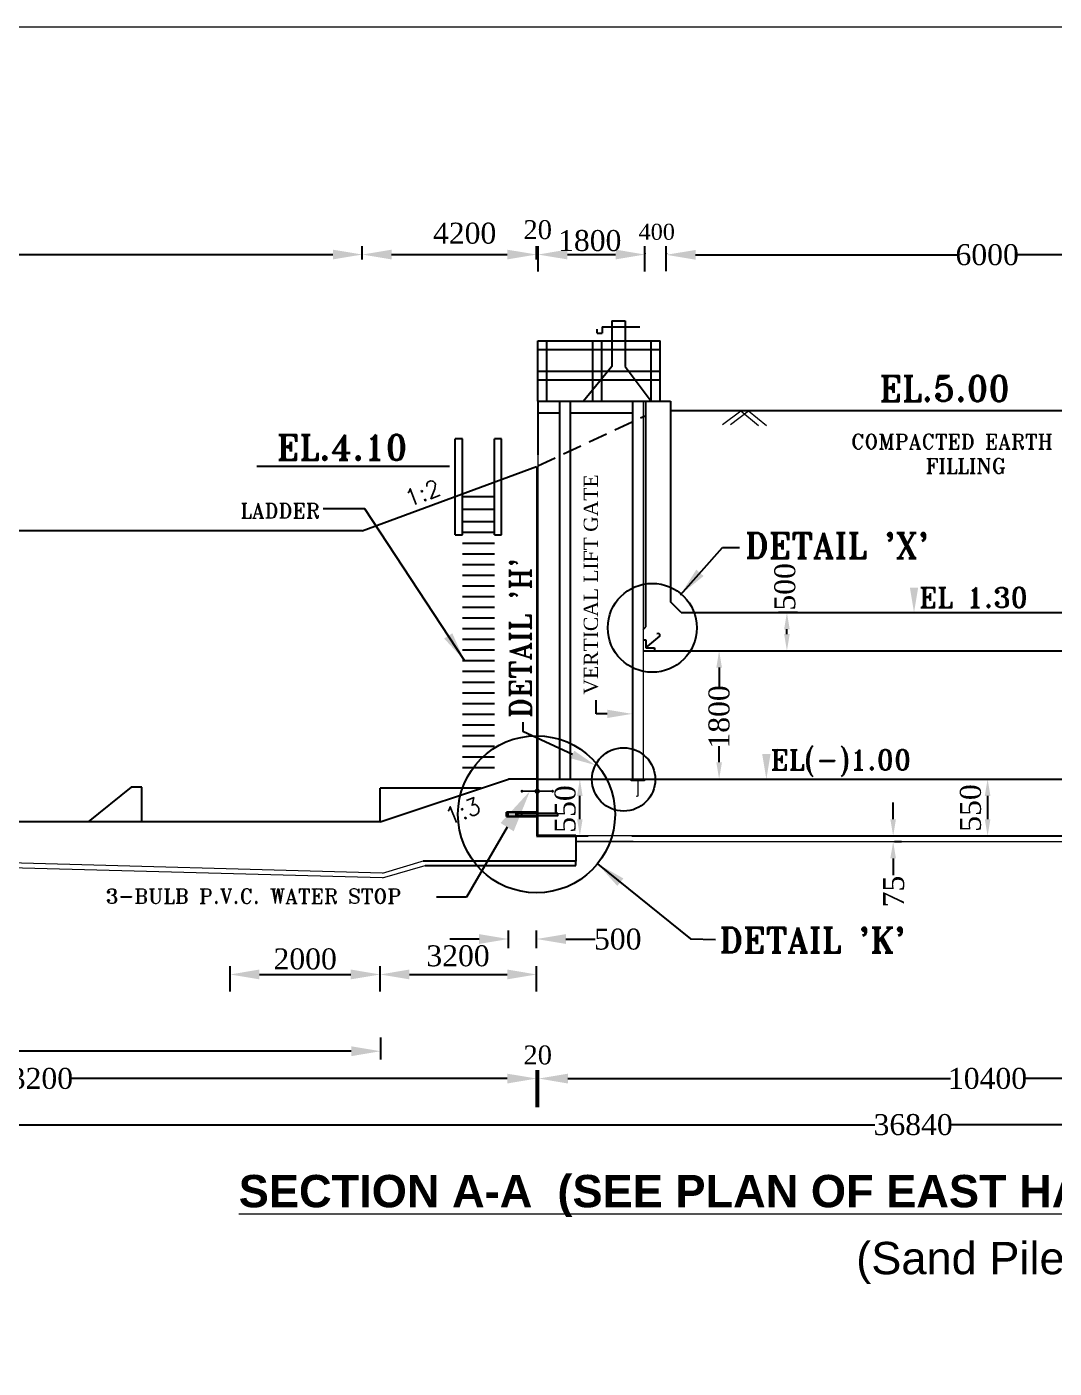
# Model space of a CAD drawing. Extents: x -545075 to 1728153, y -708141 to -305611.
# Drawn here: x 80822 to 93075, y -619429 to -603433 of the extents above; entities that cross this region are included whole.
import ezdxf
from ezdxf.enums import TextEntityAlignment as Align

# ---------------------------------------------------------------- set-up
doc = ezdxf.new("R2010")
doc.units = 0
doc.header["$MEASUREMENT"] = 0
doc.linetypes.add('DASHED', pattern=[0.75, 0.5, -0.25])
doc.layers.get('0').update_dxf_attribs({"linetype": 'CONTINUOUS'})
doc.layers.get('DEFPOINTS').update_dxf_attribs({"linetype": 'CONTINUOUS'})
doc.layers.add('LINE', color=7, linetype='CONTINUOUS')
doc.layers.add('TEXT', color=7, linetype='CONTINUOUS')
doc.styles.add('BIG', font='ROMANT.SHX')
doc.styles.add('SMALL', font='ROMANS.SHX')
doc.styles.get("Standard").update_dxf_attribs({"font": 'times.ttf', "height": 250})
doc.dimstyles.new('3', dxfattribs={"dimtxt": 225, "dimasz": 350, "dimexe": 100, "dimexo": 25, "dimgap": 9, "dimtad": 0, "dimdec": 0, "dimzin": 0, "dimdsep": 46, "dimtxsty": 'Standard', "dimcen": 0, "dimclrt": 256, "dimadec": 0, "dimazin": 0, "dimtfac": 1, "dimtdec": 0, "dimtofl": 0, "dimtmove": 2, "dimatfit": 3, "dimfxl": 1, "dimtolj": 1, "dimtzin": 0, "dimarcsym": 0})

# ---------------------------------------------------------------- blocks, each defined once
blk = doc.blocks.new('*D735')
at = {"layer": 'DEFPOINTS', "color": 0, "lineweight": -2}
for p in [(88449, -606152), (88449, -606372), (96104, -606335)]:
    blk.add_point(p, dxfattribs=at)
at = {"layer": 'LINE', "color": 0, "lineweight": -2}
for p, q in [((88449, -606347), (88449, -606052)), ((96104, -606310), (96104, -606052)), ((88799, -606152), (91913, -606152)), ((95754, -606152), (92640, -606152))]:
    blk.add_line(p, q, dxfattribs=at)
for points in [[(88799, -606094), (88799, -606211), (88449, -606152)], [(95754, -606094), (95754, -606211), (96104, -606152)]]:
    blk.add_solid(points, dxfattribs=at)
at = {"layer": 'LINE', "insert": (92276, -606152), "char_height": 250, "attachment_point": 5}
blk.add_mtext('\\A1;6000', dxfattribs=at)
blk = doc.blocks.new('*D742')
at = {"layer": 'DEFPOINTS', "color": 0, "lineweight": -2}
for p in [(86902, -606149), (84823, -606235), (86902, -606235)]:
    blk.add_point(p, dxfattribs=at)
at = {"layer": 'LINE', "color": 0, "lineweight": -2}
for p, q in [((84823, -606210), (84823, -606049)), ((86902, -606210), (86902, -606049)), ((85173, -606149), (86552, -606149))]:
    blk.add_line(p, q, dxfattribs=at)
for points in [[(85173, -606091), (85173, -606207), (84823, -606149)], [(86552, -606091), (86552, -606207), (86902, -606149)]]:
    blk.add_solid(points, dxfattribs=at)
at = {"layer": 'LINE', "insert": (86044, -605896), "char_height": 250, "attachment_point": 5}
blk.add_mtext('\\A1;42{\\fTimes New Roman|b0|i0|c186|p18;00}', dxfattribs=at)
blk = doc.blocks.new('*D743')
at = {"layer": 'DEFPOINTS', "color": 0, "lineweight": -2}
for p in [(91145, -613082), (91144, -613150), (91155, -613150)]:
    blk.add_point(p, dxfattribs=at)
at = {"layer": 'LINE', "color": 0, "lineweight": -2}
for p, q in [((91155, -612882), (91155, -612682)), ((91170, -613082), (91255, -613082)), ((91169, -613150), (91255, -613150)), ((91155, -613350), (91155, -613550))]:
    blk.add_line(p, q, dxfattribs=at)
for points in [[(91121, -612882), (91188, -612882), (91155, -613082)], [(91121, -613350), (91188, -613350), (91155, -613150)]]:
    blk.add_solid(points, dxfattribs=at)
at = {"layer": 'LINE', "insert": (91162, -613745), "char_height": 250, "attachment_point": 5, "rotation": 90}
blk.add_mtext('\\A1;75', dxfattribs=at)
blk = doc.blocks.new('*D744')
at = {"layer": 'DEFPOINTS', "color": 0, "lineweight": -2}
for p in [(87356, -612404), (87418, -612404), (87356, -613082)]:
    blk.add_point(p, dxfattribs=at)
at = {"layer": 'LINE', "color": 0, "lineweight": -2}
for p, q in [((87381, -612404), (87518, -612404)), ((87418, -612882), (87418, -612604)), ((87381, -613082), (87518, -613082))]:
    blk.add_line(p, q, dxfattribs=at)
for points in [[(87385, -612604), (87451, -612604), (87418, -612404)], [(87385, -612882), (87451, -612882), (87418, -613082)]]:
    blk.add_solid(points, dxfattribs=at)
at = {"layer": 'LINE', "insert": (87243, -612761), "char_height": 250, "attachment_point": 5, "rotation": 90}
blk.add_mtext('\\A1;550', dxfattribs=at)
blk = doc.blocks.new('*D745')
at = {"layer": 'DEFPOINTS', "color": 0, "lineweight": -2}
for p in [(89888, -610418), (90040, -610418), (89807, -610874)]:
    blk.add_point(p, dxfattribs=at)
at = {"layer": 'LINE', "color": 0, "lineweight": -2}
for p, q in [((90015, -610418), (89788, -610418)), ((89888, -610674), (89888, -610618)), ((89832, -610874), (89988, -610874))]:
    blk.add_line(p, q, dxfattribs=at)
for points in [[(89854, -610618), (89921, -610618), (89888, -610418)], [(89854, -610674), (89921, -610674), (89888, -610874)]]:
    blk.add_solid(points, dxfattribs=at)
at = {"layer": 'LINE', "insert": (89864, -610112), "char_height": 250, "attachment_point": 5, "rotation": 90}
blk.add_mtext('\\A1;500', dxfattribs=at)
blk = doc.blocks.new('*D749')
at = {"layer": 'DEFPOINTS', "color": 0, "lineweight": -2}
for p in [(86902, -615975), (74902, -616341), (86902, -616341)]:
    blk.add_point(p, dxfattribs=at)
at = {"layer": 'LINE', "color": 0, "lineweight": -2}
for p, q in [((74902, -616316), (74902, -615875)), ((75252, -615975), (80460, -615975)), ((86552, -615975), (81344, -615975)), ((86902, -616316), (86902, -615875))]:
    blk.add_line(p, q, dxfattribs=at)
for points in [[(75252, -615917), (75252, -616034), (74902, -615975)], [(86552, -615917), (86552, -616034), (86902, -615975)]]:
    blk.add_solid(points, dxfattribs=at)
at = {"layer": 'LINE', "insert": (80902, -615975), "char_height": 250, "attachment_point": 5}
blk.add_mtext('\\A1;13200', dxfattribs=at)
blk = doc.blocks.new('*D750')
at = {"layer": 'DEFPOINTS', "color": 0, "lineweight": -2}
for p in [(86902, -614734), (85036, -614960), (86902, -614960)]:
    blk.add_point(p, dxfattribs=at)
at = {"layer": 'LINE', "color": 0, "lineweight": -2}
for p, q in [((85036, -614935), (85036, -614634)), ((86902, -614935), (86902, -614634)), ((85386, -614734), (86552, -614734))]:
    blk.add_line(p, q, dxfattribs=at)
for points in [[(85386, -614675), (85386, -614792), (85036, -614734)], [(86552, -614675), (86552, -614792), (86902, -614734)]]:
    blk.add_solid(points, dxfattribs=at)
at = {"layer": 'LINE', "insert": (85965, -614513), "char_height": 250, "attachment_point": 5}
blk.add_mtext('\\A1;3200', dxfattribs=at)
blk = doc.blocks.new('*D751')
at = {"layer": 'DEFPOINTS', "color": 0, "lineweight": -2}
for p in [(85036, -614734), (83247, -614960), (85036, -614960)]:
    blk.add_point(p, dxfattribs=at)
at = {"layer": 'LINE', "color": 0, "lineweight": -2}
for p, q in [((83247, -614935), (83247, -614634)), ((85036, -614935), (85036, -614634)), ((83597, -614734), (84686, -614734))]:
    blk.add_line(p, q, dxfattribs=at)
for points in [[(83597, -614675), (83597, -614792), (83247, -614734)], [(84686, -614675), (84686, -614792), (85036, -614734)]]:
    blk.add_solid(points, dxfattribs=at)
at = {"layer": 'LINE', "insert": (84142, -614550), "char_height": 250, "attachment_point": 5}
blk.add_mtext('\\A1;2000', dxfattribs=at)
blk = doc.blocks.new('*D756')
at = {"layer": 'DEFPOINTS', "color": 0, "lineweight": -2}
for p in [(97634, -615975), (86926, -616341), (97634, -616341)]:
    blk.add_point(p, dxfattribs=at)
at = {"layer": 'LINE', "color": 0, "lineweight": -2}
for p, q in [((86926, -616316), (86926, -615875)), ((87276, -615975), (91838, -615975)), ((97284, -615975), (92722, -615975)), ((97634, -616316), (97634, -615875))]:
    blk.add_line(p, q, dxfattribs=at)
for points in [[(87276, -615917), (87276, -616034), (86926, -615975)], [(97284, -615917), (97284, -616034), (97634, -615975)]]:
    blk.add_solid(points, dxfattribs=at)
at = {"layer": 'LINE', "insert": (92280, -615975), "char_height": 250, "attachment_point": 5}
blk.add_mtext('\\A1;10400', dxfattribs=at)
blk = doc.blocks.new('*D759')
at = {"layer": 'DEFPOINTS', "color": 0, "lineweight": -2}
for p in [(88806, -610874), (89079, -610874), (88806, -612404)]:
    blk.add_point(p, dxfattribs=at)
at = {"layer": 'LINE', "color": 0, "lineweight": -2}
for p, q in [((88831, -610874), (89179, -610874)), ((89079, -611074), (89079, -611313)), ((89079, -612204), (89079, -612013)), ((88831, -612404), (89179, -612404))]:
    blk.add_line(p, q, dxfattribs=at)
for points in [[(89046, -611074), (89113, -611074), (89079, -610874)], [(89046, -612204), (89113, -612204), (89079, -612404)]]:
    blk.add_solid(points, dxfattribs=at)
at = {"layer": 'LINE', "insert": (89079, -611663), "char_height": 250, "attachment_point": 5, "rotation": 90}
blk.add_mtext('\\A1;{\\fTimes New Roman|b0|i0|c186|p18;1}8{\\fTimes New Roman|b0|i0|c186|p18;00}', dxfattribs=at)
blk = doc.blocks.new('*D762')
at = {"layer": 'DEFPOINTS', "color": 0, "lineweight": -2}
for p in [(88194, -606149), (86919, -606376), (88194, -606376)]:
    blk.add_point(p, dxfattribs=at)
at = {"layer": 'LINE', "color": 0, "lineweight": -2}
for p, q in [((86919, -606351), (86919, -606049)), ((88194, -606351), (88194, -606049)), ((87269, -606149), (87844, -606149))]:
    blk.add_line(p, q, dxfattribs=at)
for points in [[(87269, -606090), (87269, -606207), (86919, -606149)], [(87844, -606090), (87844, -606207), (88194, -606149)]]:
    blk.add_solid(points, dxfattribs=at)
at = {"layer": 'LINE', "insert": (87536, -605984), "char_height": 250, "attachment_point": 5}
blk.add_mtext('\\A1;1800', dxfattribs=at)
blk = doc.blocks.new('*D763')
at = {"layer": 'DEFPOINTS', "color": 0, "lineweight": -2}
for p in [(74902, -616293), (107884, -616274), (107884, -616526)]:
    blk.add_point(p, dxfattribs=at)
at = {"layer": 'LINE', "color": 0, "lineweight": -2}
for p, q in [((74902, -616318), (74902, -616626)), ((107884, -616299), (107884, -616626)), ((75252, -616526), (90936, -616526)), ((107534, -616526), (91849, -616526))]:
    blk.add_line(p, q, dxfattribs=at)
for points in [[(75252, -616468), (75252, -616585), (74902, -616526)], [(107534, -616468), (107534, -616585), (107884, -616526)]]:
    blk.add_solid(points, dxfattribs=at)
at = {"layer": 'LINE', "insert": (91393, -616526), "char_height": 250, "attachment_point": 5}
blk.add_mtext('\\A1;36840', dxfattribs=at)
blk = doc.blocks.new('*D764')
at = {"layer": 'DEFPOINTS', "color": 0, "lineweight": -2}
for p in [(86566, -614311), (86566, -614444), (86902, -614444)]:
    blk.add_point(p, dxfattribs=at)
at = {"layer": 'LINE', "color": 0, "lineweight": -2}
for p, q in [((86566, -614419), (86566, -614211)), ((86902, -614419), (86902, -614211)), ((86216, -614311), (85866, -614311)), ((87252, -614311), (87602, -614311))]:
    blk.add_line(p, q, dxfattribs=at)
for points in [[(86216, -614253), (86216, -614370), (86566, -614311)], [(87252, -614253), (87252, -614370), (86902, -614311)]]:
    blk.add_solid(points, dxfattribs=at)
at = {"layer": 'LINE', "insert": (87870, -614314), "char_height": 250, "attachment_point": 5}
blk.add_mtext('\\A1;500', dxfattribs=at)
blk = doc.blocks.new('*D766')
at = {"layer": 'DEFPOINTS', "color": 0, "lineweight": -2}
for p in [(92223, -612404), (92014, -613082), (92281, -613082)]:
    blk.add_point(p, dxfattribs=at)
at = {"layer": 'LINE', "color": 0, "lineweight": -2}
for p, q in [((92248, -612404), (92381, -612404)), ((92281, -612604), (92281, -612882)), ((92039, -613082), (92381, -613082))]:
    blk.add_line(p, q, dxfattribs=at)
for points in [[(92248, -612604), (92315, -612604), (92281, -612404)], [(92248, -612882), (92315, -612882), (92281, -613082)]]:
    blk.add_solid(points, dxfattribs=at)
at = {"layer": 'LINE', "insert": (92078, -612749), "char_height": 250, "attachment_point": 5, "rotation": 90}
blk.add_mtext('\\A1;550', dxfattribs=at)
blk = doc.blocks.new('*D767')
at = {"layer": 'DEFPOINTS', "color": 0, "lineweight": -2}
for p in [(84823, -606149), (84823, -606235), (75865, -606612)]:
    blk.add_point(p, dxfattribs=at)
at = {"layer": 'LINE', "color": 0, "lineweight": -2}
for p, q in [((75865, -606587), (75865, -606049)), ((84823, -606210), (84823, -606049)), ((76215, -606149), (84473, -606149))]:
    blk.add_line(p, q, dxfattribs=at)
for points in [[(76215, -606091), (76215, -606207), (75865, -606149)], [(84473, -606091), (84473, -606207), (84823, -606149)]]:
    blk.add_solid(points, dxfattribs=at)
at = {"layer": 'LINE', "insert": (78462, -605892), "char_height": 250, "attachment_point": 5}
blk.add_mtext('\\A1;90{\\fTimes New Roman|b0|i0|c186|p18;00}', dxfattribs=at)
blk = doc.blocks.new('*D787')
at = {"layer": 'DEFPOINTS', "color": 0, "linetype": 'ByBlock', "lineweight": -2}
for p in [(85042, -615462), (85042, -615649), (74902, -615822)]:
    blk.add_point(p, dxfattribs=at)
at = {"layer": 'LINE', "color": 0, "linetype": 'ByBlock', "lineweight": -2}
for p, q in [((85042, -615487), (85042, -615749)), ((74902, -615797), (74902, -615549)), ((75252, -615649), (79530, -615649)), ((84692, -615649), (80414, -615649))]:
    blk.add_line(p, q, dxfattribs=at)
for points in [[(75252, -615591), (75252, -615708), (74902, -615649)], [(84692, -615591), (84692, -615708), (85042, -615649)]]:
    blk.add_solid(points, dxfattribs=at)
at = {"layer": 'LINE', "linetype": 'ByBlock', "lineweight": -2, "insert": (79972, -615649), "char_height": 250, "attachment_point": 5}
blk.add_mtext('\\A1;10000', dxfattribs=at)

msp = doc.modelspace()

# ---------------------------------------------------------------- hatches: boundary and pattern name
at = {"layer": 'LINE'}
h = msp.add_hatch(dxfattribs=at)
h.set_pattern_fill('DOTS', color=256, scale=52.646614, style=0)
h.set_pattern_definition([(180, (188636.105, -540359.4897), (-1.6452067, 3.2904134), [0, -3.2904134])])
h.paths.add_polyline_path([(86653.36, -612809.165), (86725.327, -612809.165), (86725.327, -612814.766), (86674.99, -612814.766), (86674.99, -612836.754), (86725.327, -612836.754), (86725.327, -612842.446), (86653.36, -612842.446)])

# ---------------------------------------------------------------- linework, layer by layer
at = {"color": 7, "ltscale": 2}
for p, q in [((87685.378, -607010.103), (88134.907, -607010.103)), ((87685.378, -607010.103), (87685.378, -607085.29)), ((87799.989, -606938.109), (87799.989, -607482.737)), ((87799.989, -606938.109), (87957.969, -606938.109)), ((87957.969, -606938.109), (87957.969, -607482.737)), ((87624.643, -607085.29), (87624.643, -607038.728)), ((87799.989, -607482.737), (87460.214, -607899.31)), ((87957.969, -607482.737), (88268.103, -607899.31))]:
    msp.add_line(p, q, dxfattribs=at)
for p, q in [((86918.728, -607176.81), (88374.353, -607176.81)), ((88268.103, -607176.81), (88374.353, -607176.81)), ((86918.728, -607283.06), (88374.353, -607283.06)), ((88268.103, -607283.06), (88374.353, -607283.06)), ((86918.728, -607538.06), (88374.353, -607538.06)), ((86918.728, -607644.31), (88374.353, -607644.31)), ((88268.103, -607538.06), (88374.353, -607538.06)), ((88268.103, -607644.31), (88374.353, -607644.31)), ((86918.728, -607899.31), (86918.728, -608536.755)), ((86918.728, -607899.31), (88500.731, -607899.31)), ((87173.728, -607899.31), (87173.728, -612404.31)), ((87301.228, -607899.31), (87301.228, -612404.31)), ((88044.978, -607899.31), (88044.978, -612404.31)), ((88500.731, -607899.31), (88500.731, -610290.613)), ((86017.213, -609033.991), (86399.713, -609033.991)), ((86017.213, -609183.991), (86399.713, -609183.991)), ((86017.213, -609333.991), (86399.713, -609333.991)), ((85932.213, -609490.619), (86017.213, -609490.619)), ((86017.213, -609461.491), (86399.713, -609461.491)), ((86399.713, -609490.619), (86484.713, -609490.619)), ((86017.213, -609588.991), (86399.713, -609588.991)), ((86017.213, -609716.491), (86399.713, -609716.491)), ((86017.213, -609843.991), (86399.713, -609843.991)), ((86017.213, -609971.491), (86399.713, -609971.491)), ((86017.213, -610098.991), (86399.713, -610098.991)), ((86017.213, -610226.491), (86399.713, -610226.491)), ((86017.213, -610353.991), (86399.713, -610353.991)), ((86017.213, -610481.491), (86399.713, -610481.491)), ((88628.231, -610418.113), (95899.205, -610418.113)), ((86017.213, -610608.991), (86399.713, -610608.991)), ((86017.213, -610736.491), (86399.713, -610736.491)), ((86017.213, -610863.991), (86399.713, -610863.991)), ((86017.213, -610991.491), (86399.713, -610991.491)), ((88172.478, -610874.31), (96358.93, -610874.31)), ((86017.213, -611118.991), (86399.713, -611118.991)), ((86017.213, -611246.491), (86399.713, -611246.491)), ((86017.213, -611373.991), (86399.713, -611373.991)), ((86017.213, -611501.491), (86399.713, -611501.491)), ((86017.213, -611628.991), (86399.713, -611628.991)), ((86017.213, -611756.491), (86399.713, -611756.491)), ((86017.213, -611883.991), (86399.713, -611883.991)), ((86017.213, -612011.491), (86399.713, -612011.491)), ((86017.213, -612138.991), (86399.713, -612138.991)), ((86017.213, -612266.491), (86399.713, -612266.491)), ((86918.728, -612404.31), (96281.699, -612404.31)), ((82192.728, -612502.31), (82065.228, -612502.31)), ((85036.461, -612914.31), (74901.728, -612914.31))]:
    msp.add_line(p, q)
at = {"lineweight": 18}
msp.add_line((88172.478, -607899.31), (88172.478, -612404.31), dxfattribs=at)
at = {"lineweight": 13}
for p, q in [((86918.728, -608536.755), (86918.728, -613081.561)), ((86901.728, -608675.354), (86901.728, -613081.561))]:
    msp.add_line(p, q, dxfattribs=at)
at = {"color": 7, "linetype": 'ByBlock', "lineweight": 20}
msp.add_lwpolyline([(64639.309, -641548.608), (64639.309, -603433.487), (118539.48, -603433.487), (118539.48, -641548.608), (64639.309, -641548.608)], close=True, dxfattribs=at)
at = {"layer": 'LINE'}
for p, q in [((88193.728, -606115.484), (88193.728, -606050.287)), ((88448.728, -606328.601), (88448.728, -606050.287)), ((86918.728, -607899.31), (86918.728, -607176.81)), ((87024.978, -607899.31), (87024.978, -607176.81)), ((87573.618, -607899.31), (87573.618, -607176.81)), ((87624.643, -607085.29), (87685.378, -607085.29)), ((87679.868, -607899.31), (87679.868, -607176.81)), ((88268.103, -607899.31), (88268.103, -607176.81)), ((88268.103, -607899.31), (88268.103, -607176.81)), ((88374.353, -607899.31), (88374.353, -607176.81)), ((88374.353, -607899.31), (88374.353, -607176.81)), ((88203.559, -610587.112), (88203.559, -607899.31)), ((86918.728, -608034.981), (87173.728, -608034.981)), ((87301.228, -608034.981), (88044.978, -608034.981)), ((88500.731, -608009.916), (96026.705, -608009.916)), ((86017.213, -608345.56), (85932.213, -608345.56)), ((85932.213, -609490.619), (85932.213, -608345.56)), ((86017.213, -609490.619), (86017.213, -608345.56)), ((86484.713, -608345.56), (86399.713, -608345.56)), ((86399.713, -609490.619), (86399.713, -608345.56)), ((86484.713, -609490.619), (86484.713, -608345.56)), ((84822.507, -609445.513), (86901.728, -608675.354)), ((84822.507, -609445.513), (64917.139, -609445.513)), ((88628.231, -610418.113), (88500.731, -610290.613)), ((88172.478, -610619.31), (88203.559, -610587.112)), ((88172.478, -610741.595), (88205.087, -610741.595)), ((88205.087, -610741.595), (88205.087, -610840.035)), ((88205.087, -610840.035), (88307.927, -610840.035)), ((88307.927, -610840.035), (88307.927, -610874.31)), ((87614.314, -611626.235), (87614.314, -611463.678)), ((87743.959, -611626.235), (87614.314, -611626.235)), ((86736.386, -611726.06), (86736.386, -611834.743)), ((87330.852, -612111.336), (86736.386, -611834.743)), ((85036.461, -612914.31), (86566.461, -612404.31)), ((86901.728, -612404.31), (86566.461, -612404.31)), ((82065.228, -612502.31), (81555.228, -612914.31)), ((82192.728, -612914.31), (82192.728, -612502.31)), ((85036.461, -612914.31), (85036.461, -612513.316)), ((86239.441, -612513.316), (85036.461, -612513.316)), ((86550.52, -612976.993), (86067.355, -613810.527)), ((87368.728, -613081.561), (87368.728, -613081.561)), ((87368.728, -613081.561), (87368.728, -613381.561)), ((88036.786, -613081.561), (96089.537, -613081.561)), ((86918.728, -613381.561), (85549.766, -613381.561)), ((87368.728, -613381.561), (86918.728, -613381.561)), ((87368.728, -613435.659), (87368.728, -613381.561)), ((85572.671, -613435.659), (87368.728, -613435.659)), ((86067.355, -613810.527), (85707.156, -613810.527))]:
    msp.add_line(p, q, dxfattribs=at)
at = {"layer": 'LINE', "color": 0, "linetype": 'DASHED', "ltscale": 450}
msp.add_line((86918.728, -608666.854), (88203.559, -608069.316), dxfattribs=at)
at = {"layer": 'LINE', "lineweight": 20}
for p, q in [((88109.385, -612425.977), (88109.385, -612605.203)), ((88100.812, -612612.376), (88093.468, -612607.486)), ((88106.759, -612612.725), (88100.812, -612612.376)), ((88109.385, -612605.203), (88106.759, -612612.725)), ((86901.06, -612798.107), (86901.06, -612850.328)), ((88036.786, -613081.561), (87368.728, -613081.561)), ((88404.871, -613081.561), (96089.537, -613081.561)), ((87368.728, -613149.561), (96071.37, -613149.561)), ((88052.211, -613149.875), (87368.728, -613149.875)), ((85063.164, -613524.049), (79929.984, -613381.81)), ((85063.164, -613524.049), (85566.85, -613376.559)), ((85062.773, -613583.458), (79929.984, -613445.56)), ((85062.773, -613583.458), (85572.671, -613435.659))]:
    msp.add_line(p, q, dxfattribs=at)
at = {"layer": 'LINE', "lineweight": 30}
for p, q in [((86651.924, -612798.107), (86544.864, -612798.107)), ((86544.864, -612798.107), (86544.864, -612850.328)), ((86544.864, -612850.328), (86651.924, -612850.328)), ((86560.411, -612798.107), (86560.411, -612850.328)), ((86651.924, -612798.107), (86901.06, -612798.107)), ((86651.924, -612850.328), (86901.06, -612850.328))]:
    msp.add_line(p, q, dxfattribs=at)
at = {"layer": 'LINE', "lineweight": 40}
msp.add_line((87368.728, -613081.561), (86901.728, -613081.561), dxfattribs=at)
at = {"layer": 'LINE', "lineweight": 20}
for points in [[(89119.697, -608177.434), (89337.172, -608012.461), (89549.706, -608187.306)], [(89213.108, -608177.434), (89430.582, -608012.461), (89643.116, -608187.306)]]:
    msp.add_lwpolyline(points, dxfattribs=at)
at = {"layer": 'LINE'}
msp.add_lwpolyline([(88205.087, -610840.035), (88371.461, -610700.295), (88373.553, -610678.329), (88359.945, -610667.868), (88336.916, -610671.005)], dxfattribs=at)
at = {"layer": 'LINE', "lineweight": 20}
msp.add_lwpolyline([(88031.196, -612404.31), (88187.574, -612404.31), (88187.574, -612425.977), (88031.196, -612425.977)], close=True, dxfattribs=at)
at = {"layer": 'LINE'}
for points, const_width in [([(86719.063, -612548.287, 1), (86735.664, -612548.287, 1)], 16.602), ([(86894.015, -612548.287, 1), (86925.558, -612548.287, 1)], 31.543), ([(87083.91, -612548.287, 1), (87100.511, -612548.287, 1)], 16.602)]:
    msp.add_lwpolyline(points, format="xyb", close=True, dxfattribs=dict(at, const_width=const_width))
at = {"layer": 'LINE', "const_width": 21.25}
msp.add_lwpolyline([(86737.039, -612548.561), (86909.696, -612548.561), (87082.352, -612548.561)], dxfattribs=at)
at = {"layer": 'LINE'}
for points in [[(86653.36, -612842.446), (86725.327, -612842.446), (86725.327, -612809.165), (86653.36, -612809.165)], [(87156.483, -612814.766), (86674.99, -612814.766), (86674.99, -612836.754), (87156.483, -612836.754)]]:
    msp.add_lwpolyline(points, close=True, dxfattribs=at)
msp.add_circle((86901.06, -612824.218), 936.505, dxfattribs=at)
for p in [(88193.728, -606136.734), (88448.728, -606136.734)]:
    msp.add_point(p, dxfattribs=at)
for points in [[(91453.435, -610120.613), (91354.268, -610120.613), (91403.852, -610418.113)], [(87743.959, -611576.652), (87743.959, -611675.818), (88041.459, -611626.235)], [(87351.769, -612066.381), (87309.935, -612156.292), (87600.584, -612236.837)], [(89691.968, -612106.81), (89592.801, -612106.81), (89642.384, -612404.31)], [(86472.095, -612927.126), (86628.945, -613026.86), (86822.421, -612547.864)]]:
    msp.add_solid(points, dxfattribs=at)
at = {"layer": 'TEXT', "color": 0}
msp.add_line((85863.407, -608675.354), (83567.5, -608675.354), dxfattribs=at)
for centre, radius in [((88282.029, -610600.504), 530.149), ((87939.758, -612408.538), 377.526)]:
    msp.add_circle(centre, radius, dxfattribs=at)

# ---------------------------------------------------------------- texts
at = {"layer": 'LINE'}
msp.add_text('400', height=191.25, dxfattribs=at).set_placement((88335.493, -605877.849), align=Align.MIDDLE_CENTER)
at = {"layer": 'LINE', "style": 'BIG'}
for s, p in [('COMPACTED EARTH', (90652.378, -608468.233)), ('FILLING', (91541.953, -608758.161)), ('LADDER', (83369.688, -609292.133)), ('3-BULB P.V.C. WATER STOP', (81762.493, -613888.514))]:
    msp.add_text(s, height=176.54, dxfattribs=at).set_placement(p)
at = {"layer": 'LINE', "style": 'SMALL'}
for s, rotation, p in [('1:2', 20.8973898, (85377.715, -609162.054)), ('1:3', 21.3049928, (85857.994, -612955.082))]:
    msp.add_text(s, height=200, rotation=rotation, dxfattribs=at).set_placement(p)
at = {"layer": 'LINE'}
msp.add_text('VERTICAL LIFT GATE', height=170, rotation=90, dxfattribs=at).set_placement((87633.881, -611395.123))
at = {"layer": 'LINE', "char_height": 225, "attachment_point": 5}
for insert in [(86915.743, -605853.382), (86915.743, -615695.2)]:
    msp.add_mtext('20', dxfattribs=dict(at, insert=insert))
at = {"layer": 'LINE', "color": 7, "lineweight": 9, "attachment_point": 8}
for s, insert, char_height, width in [('\\A1;{\\fArial|b1|i0|c0|p34;\\LSECTION A-A  (SEE PLAN OF EAST HALIA DRAINAGE CUM FLUSHING REGULATOR)\\fArial|b0|i0|c0|p34;\\l }', (94348.16, -617626.546), 385.662349, 26608.61594), ('\\A1;{\\fArial|b0|i0|c0|p34; (Sand Pile Not Shown) }', (93364.16, -618424.546), 385.66235, 20133.9516)]:
    msp.add_mtext(s, dxfattribs=dict(at, insert=insert, char_height=char_height, width=width))
at = {"layer": 'TEXT', "color": 0, "style": 'BIG'}
for s, height, p in [('EL.5.00', 300, (90990.727, -607896.609)), ('EL.4.10', 300, (83803.858, -608598.544)), ("DETAIL 'X'", 300, (89386.744, -609768.116)), ('EL 1.30', 240, (91464.404, -610358.877)), ('EL(-)1.00', 240, (89692.668, -612294.878)), ("DETAIL 'K'", 300, (89080.568, -614473.862))]:
    msp.add_text(s, height=height, dxfattribs=at).set_placement(p)
msp.add_text("DETAIL 'H'", height=255, rotation=90, dxfattribs=at).set_placement((86839.04, -611676.351))

# ---------------------------------------------------------------- dimensions: what is measured, and where the dimension line sits
at = {"layer": 'LINE'}
for base, p1, p2, text, picture, middle in [((84822.507, -606148.924), (75864.955, -606612.316), (84822.507, -606235.245), '90{\\fTimes New Roman|b0|i0|c186|p18;00}', '*D767', (78462.259, -605892.109)), ((86901.728, -606148.924), (84822.507, -606235.245), (86901.728, -606235.245), '42{\\fTimes New Roman|b0|i0|c186|p18;00}', '*D742', (86043.716, -605895.736)), ((88193.728, -606148.722), (86918.728, -606376.04), (88193.728, -606376.04), '1800', '*D762', (87536.238, -605984.324)), ((86566.461, -614311.18), (86901.728, -614444.443), (86566.461, -614444.443), '500', '*D764', (87870.089, -614314.263)), ((86901.728, -614733.518), (85036.461, -614959.785), (86901.728, -614959.785), '3200', '*D750', (85964.743, -614513.415)), ((85036.461, -614733.518), (83246.728, -614959.785), (85036.461, -614959.785), '2000', '*D751', (84141.594, -614550.415))]:
    dim = msp.add_linear_dim(base=base, p1=p1, p2=p2, text=text, dimstyle='3', override={"dimclrd": 0, "dimclre": 0}, dxfattribs=at)
    dim.commit()
    dim.dimension.update_dxf_attribs({"geometry": picture, "text_midpoint": middle, "dimtype": 160})
for base, p1, p2, text, picture, middle in [((88448.728, -606152.245), (96103.93, -606335.448), (88448.728, -606372.089), '6000', '*D735', (92276.329, -606152.245)), ((86901.728, -615975.329), (74901.728, -616340.76), (86901.728, -616340.76), '13200', '*D749', (80901.728, -615975.329)), ((97633.93, -615975.329), (86925.93, -616340.76), (97633.93, -616340.76), '10400', '*D756', (92279.93, -615975.329)), ((107883.93, -616526.2), (74901.728, -616293.2), (107883.93, -616273.939), '36840', '*D763', (91392.829, -616526.2))]:
    dim = msp.add_linear_dim(base=base, p1=p1, p2=p2, text=text, dimstyle='3', override={"dimclrd": 0, "dimclre": 0}, dxfattribs=at)
    dim.commit()
    dim.dimension.update_dxf_attribs({"geometry": picture, "text_midpoint": middle})
for base, p1, p2, text, picture, middle in [((89887.756, -610418.113), (89807.387, -610874.31), (90040.298, -610418.113), '500', '*D745', (89864.102, -610112.316)), ((89079.401, -610874.31), (88806.343, -612404.31), (88806.343, -610874.31), '{\\fTimes New Roman|b0|i0|c186|p18;1}8{\\fTimes New Roman|b0|i0|c186|p18;00}', '*D759', (89079.401, -611663.191)), ((87418.084, -612404.31), (87356.046, -613081.561), (87356.046, -612404.31), '550', '*D744', (87242.919, -612760.518)), ((92281.229, -613081.561), (92222.948, -612404.31), (92013.738, -613081.561), '550', '*D766', (92078.402, -612749.248)), ((91154.792, -613149.875), (91144.654, -613081.561), (91143.875, -613149.875), '75', '*D743', (91161.627, -613744.77))]:
    dim = msp.add_linear_dim(base=base, p1=p1, p2=p2, angle=90, text=text, dimstyle='3', override={"dimtxt": 200, "dimasz": 200, "dimclrd": 0, "dimclre": 0}, dxfattribs=at)
    dim.commit()
    dim.dimension.update_dxf_attribs({"geometry": picture, "text_midpoint": middle, "dimtype": 160})
at = {"layer": 'LINE', "color": 0, "linetype": 'ByBlock', "lineweight": -2}
dim = msp.add_linear_dim(base=(85042.362, -615649.316), p1=(74901.728, -615822.316), p2=(85042.362, -615462.316), text='10000', dimstyle='3', dxfattribs=at)
dim.commit()
dim.dimension.update_dxf_attribs({"geometry": '*D787', "text_midpoint": (79972.045, -615649.316)})

# ---------------------------------------------------------------- leaders
at = {"layer": 'LINE'}
for points in [[(86040.58, -610988.92), (84854.271, -609182.208), (84357.826, -609182.208)], [(88617.027, -610205.681), (89121.345, -609642.686), (89323.072, -609642.686)], [(87629.01, -613413.396), (88736.836, -614309.469), (89036, -614317.889)]]:
    msp.add_leader(points, dimstyle='3', override={"dimclrd": 0, "dimclre": 0}, dxfattribs=at)

doc.saveas('drawing.dxf')
